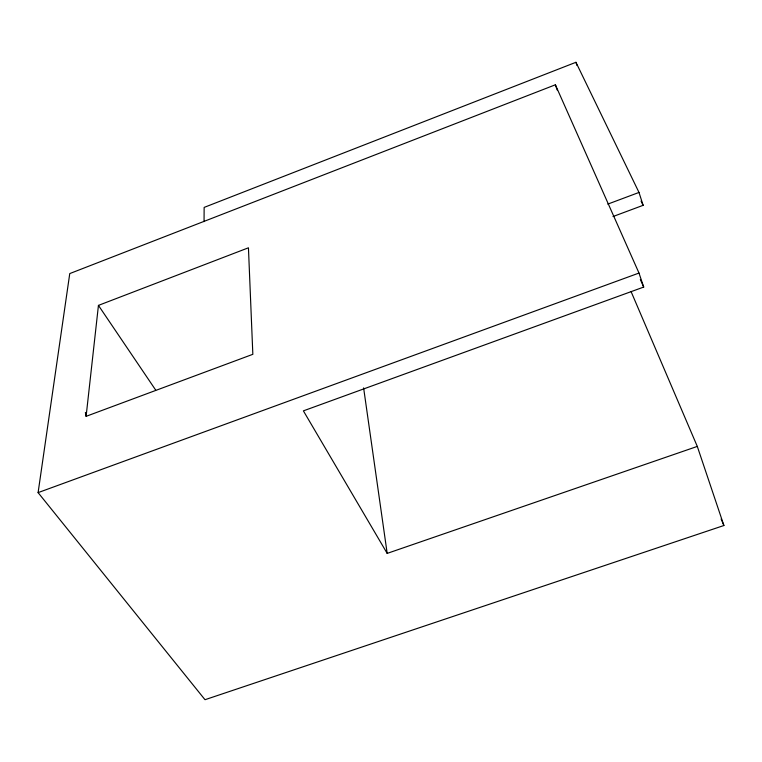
<?xml version="1.0" encoding="UTF-8"?>
<svg xmlns="http://www.w3.org/2000/svg" width="762" height="762" viewBox="0 0 762 762"><rect width="100%" height="100%" fill="white"/><g stroke="black" fill="none" stroke-linecap="round" stroke-linejoin="round"><path stroke-width="1.14" d="M204.054 221.609L204.14 207.407L575.939 62.294L638.994 192.443L643.128 205.321L613 216.541M86.106 416.338L98.441 305.391L248.441 247.802L252.841 354.311L86.106 416.338L85.373 412.442M38.1 492.623L69.761 273.577L555.384 84.792L638.994 273.053L643.699 287.064L303.39 410.861L387.182 553.393L697.297 446.418L723.9 525.513L205.007 699.707L38.1 492.623L638.994 273.053M607.79 204.111L638.994 192.443M98.441 305.391L155.686 390.077M641.071 201.054L643.128 205.321M640.347 279.483L643.699 287.064M631.041 291.503L697.297 446.418M721.138 518.96L723.9 525.513M555.384 84.792L557.203 90.03M575.939 62.294L577.015 65.513M363.617 387.896L387.182 553.393"/></g></svg>
